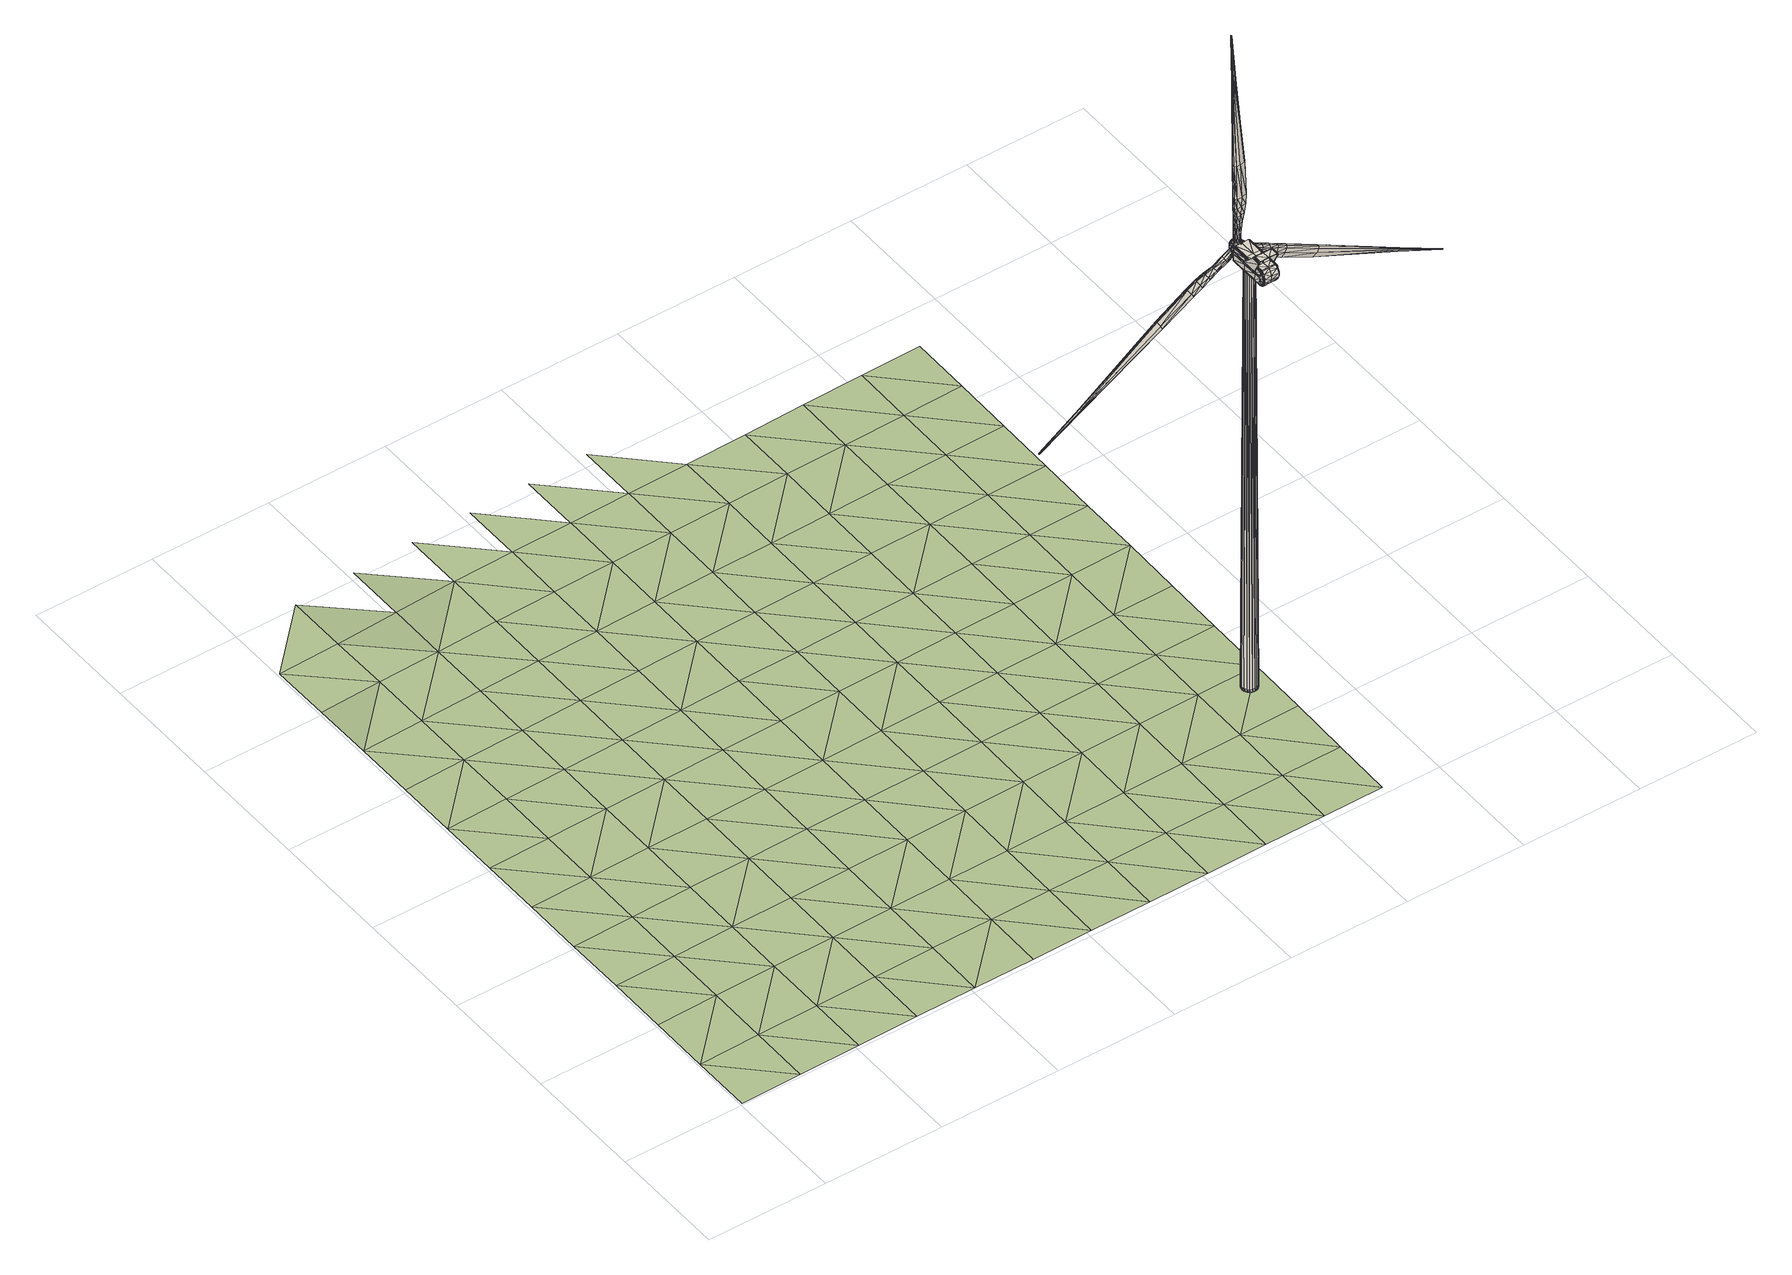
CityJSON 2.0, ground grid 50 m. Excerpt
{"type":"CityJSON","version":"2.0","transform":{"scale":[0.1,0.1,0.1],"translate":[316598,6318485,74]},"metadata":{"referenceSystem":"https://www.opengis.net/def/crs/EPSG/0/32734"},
"CityObjects":{
"otherconstruction1":{"type":"OtherConstruction","attributes":{"class":"wind_turbine","X":316866.58,"Y":6318554.4,"lat":-33.26,"lon":19.03,"manufacturer":"Vestas","model":"V100-2.0","rated_power_kw":2000,"rated_power_mw":2,"rotor_diameter_m":100,"rotor_radius_m":50,"swept_area_m2":7854,"blade_count":3,"blade_length_m":50,"hub_height_m":95,"tower_type":"steel_tube","tower_shape":"conical","cut_in_ms":3,"rated_ms":12,"cut_out_ms":22,"iec_class":"llb","generator_type":"DFIG","gearbox_type":"spur_planetary","gearbox_stages":3,"onshore":true,"offshore":false,"ground_height":79.38},"geometry":[{"type":"CompositeSurface","lod":"2","boundaries":[[[0,1,2]],[[1,3,2]],[[3,4,2]],[[5,6,7]],[[5,7,8]],[[9,8,7]],[[9,7,10]],[[2,9,10]],[[2,10,0]],[[11,12,13]],[[11,13,14]],[[15,16,17]],[[15,17,18]],[[19,20,21]],[[19,21,22]],[[23,24,25]],[[23,25,26]],[[27,5,28]],[[27,28,29]],[[30,31,32]],[[30,32,33]],[[34,35,36]],[[34,36,37]],[[38,2,4]],[[39,30,33]],[[39,33,40]],[[41,42,2]],[[41,2,38]],[[22,21,43]],[[22,43,40]],[[44,25,43]],[[44,43,21]],[[39,19,45]],[[39,45,30]],[[46,47,48]],[[46,48,49]],[[24,50,43]],[[24,43,25]],[[26,51,52]],[[26,52,36]],[[19,39,50]],[[19,50,20]],[[53,20,50]],[[53,50,24]],[[5,27,54]],[[5,54,55]],[[27,31,45]],[[27,45,54]],[[31,30,45]],[[56,32,29]],[[56,29,57]],[[24,23,58]],[[24,58,53]],[[28,59,57]],[[28,57,29]],[[60,14,13]],[[60,13,61]],[[50,39,40]],[[50,40,43]],[[29,32,31]],[[29,31,27]],[[62,56,45]],[[40,33,62]],[[40,62,22]],[[20,53,44]],[[20,44,21]],[[23,35,63]],[[23,63,58]],[[45,19,22]],[[45,22,62]],[[62,33,32]],[[62,32,56]],[[35,23,26]],[[35,26,36]],[[54,45,56]],[[54,56,57]],[[53,58,51]],[[53,51,44]],[[25,44,51]],[[25,51,26]],[[55,54,57]],[[55,57,59]],[[18,17,12]],[[18,12,11]],[[58,63,52]],[[58,52,51]],[[64,65,66]],[[64,66,67]],[[67,66,68]],[[67,68,69]],[[70,71,72]],[[70,72,73]],[[73,72,74]],[[73,74,75]],[[76,77,78]],[[76,78,79]],[[79,78,80]],[[79,80,81]],[[65,70,73]],[[65,73,66]],[[66,73,75]],[[66,75,68]],[[81,64,67]],[[81,67,79]],[[79,67,69]],[[79,69,76]],[[82,83,84]],[[82,84,85]],[[85,84,86]],[[85,86,87]],[[88,89,90]],[[88,90,91]],[[91,90,92]],[[91,92,93]],[[94,41,38]],[[94,38,95]],[[47,96,97]],[[47,97,48]],[[6,98,77]],[[6,77,7]],[[81,80,99]],[[81,99,61]],[[10,7,77]],[[10,77,76]],[[100,101,99]],[[100,99,80]],[[65,64,13]],[[65,13,12]],[[61,13,64]],[[61,64,81]],[[1,0,69]],[[1,69,68]],[[76,69,0]],[[76,0,10]],[[70,65,12]],[[70,12,17]],[[3,1,68]],[[3,68,75]],[[71,70,17]],[[71,17,16]],[[4,3,75]],[[4,75,74]],[[101,102,103]],[[101,103,99]],[[99,103,60]],[[99,60,61]],[[63,104,105]],[[63,105,52]],[[52,105,37]],[[52,37,36]],[[63,35,34]],[[63,34,104]],[[106,107,108]],[[108,107,109]],[[109,107,110]],[[111,112,113]],[[111,113,114]],[[115,116,113]],[[115,113,112]],[[107,106,116]],[[107,116,115]],[[11,14,117]],[[11,117,118]],[[15,18,119]],[[15,119,120]],[[121,122,123]],[[121,123,124]],[[125,126,127]],[[125,127,128]],[[129,130,131]],[[129,131,111]],[[132,133,134]],[[132,134,129]],[[34,37,135]],[[34,135,136]],[[137,110,107]],[[138,139,133]],[[138,133,132]],[[140,137,107]],[[140,107,141]],[[122,142,123]],[[122,139,142]],[[143,123,142]],[[143,142,127]],[[138,132,144]],[[138,144,121]],[[46,49,145]],[[46,145,146]],[[128,127,142]],[[128,142,147]],[[126,135,148]],[[126,148,149]],[[121,147,138]],[[121,124,147]],[[150,128,147]],[[150,147,124]],[[111,151,152]],[[111,152,129]],[[129,152,144]],[[129,144,132]],[[153,154,130]],[[153,130,134]],[[128,150,155]],[[128,155,125]],[[131,130,154]],[[131,154,156]],[[60,157,117]],[[60,117,14]],[[147,142,139]],[[147,139,138]],[[130,129,134]],[[158,144,153]],[[139,122,158]],[[139,158,133]],[[124,123,143]],[[124,143,150]],[[125,155,159]],[[125,159,136]],[[144,158,122]],[[144,122,121]],[[158,153,134]],[[158,134,133]],[[136,135,126]],[[136,126,125]],[[152,154,153]],[[152,153,144]],[[150,143,149]],[[150,149,155]],[[127,126,149]],[[127,149,143]],[[151,156,154]],[[151,154,152]],[[18,11,118]],[[18,118,119]],[[155,149,148]],[[155,148,159]],[[160,161,162]],[[160,162,163]],[[161,164,165]],[[161,165,162]],[[166,167,168]],[[166,168,169]],[[167,170,171]],[[167,171,168]],[[172,173,174]],[[172,174,175]],[[173,176,177]],[[173,177,174]],[[163,162,167]],[[163,167,166]],[[162,165,170]],[[162,170,167]],[[176,173,161]],[[176,161,160]],[[173,172,164]],[[173,164,161]],[[178,179,180]],[[178,180,181]],[[179,182,183]],[[179,183,180]],[[184,185,186]],[[184,186,187]],[[185,188,189]],[[185,189,186]],[[190,191,137]],[[190,137,140]],[[146,145,192]],[[146,192,193]],[[114,113,175]],[[114,175,194]],[[176,157,195]],[[176,195,177]],[[116,172,175]],[[116,175,113]],[[196,177,195]],[[196,195,197]],[[163,118,117]],[[163,117,160]],[[157,176,160]],[[157,160,117]],[[108,165,164]],[[108,164,106]],[[172,116,106]],[[172,106,164]],[[166,119,118]],[[166,118,163]],[[109,170,165]],[[109,165,108]],[[169,120,119]],[[169,119,166]],[[110,171,170]],[[110,170,109]],[[197,195,103]],[[197,103,102]],[[195,157,60]],[[195,60,103]],[[159,148,105]],[[159,105,104]],[[148,135,37]],[[148,37,105]],[[159,104,34]],[[159,34,136]],[[198,199,200]],[[198,200,201]],[[201,200,202]],[[201,202,203]],[[203,202,204]],[[203,204,205]],[[199,206,207]],[[199,207,200]],[[200,207,208]],[[200,208,202]],[[202,208,209]],[[202,209,204]],[[210,211,212]],[[210,212,213]],[[213,212,214]],[[213,214,215]],[[215,214,216]],[[215,216,217]],[[205,210,213]],[[205,213,203]],[[203,213,215]],[[203,215,201]],[[201,215,217]],[[201,217,198]],[[218,209,208]],[[218,208,219]],[[219,208,207]],[[219,207,220]],[[220,207,206]],[[220,206,221]],[[222,223,224]],[[222,224,225]],[[225,224,226]],[[225,226,227]],[[227,226,228]],[[227,228,229]],[[223,230,231]],[[223,231,224]],[[224,231,232]],[[224,232,226]],[[226,232,233]],[[226,233,228]],[[234,216,214]],[[234,214,235]],[[235,214,212]],[[235,212,236]],[[236,212,211]],[[236,211,237]],[[229,234,235]],[[229,235,227]],[[227,235,236]],[[227,236,225]],[[225,236,237]],[[225,237,222]],[[238,233,232]],[[238,232,239]],[[239,232,231]],[[239,231,240]],[[240,231,230]],[[240,230,241]],[[97,198,217]],[[97,217,48]],[[15,211,210]],[[15,210,16]],[[49,48,217]],[[49,217,216]],[[205,71,16]],[[205,16,210]],[[38,221,206]],[[38,206,95]],[[221,38,4]],[[4,218,219]],[[219,220,221]],[[4,219,221]],[[218,4,74]],[[218,74,209]],[[71,205,204]],[[71,204,72]],[[242,199,198]],[[242,198,97]],[[95,206,199]],[[95,199,242]],[[72,204,209]],[[72,209,74]],[[49,216,234]],[[49,234,145]],[[15,120,237]],[[15,237,211]],[[192,145,234]],[[192,234,229]],[[222,237,120]],[[222,120,169]],[[137,191,233]],[[137,233,238]],[[110,137,238]],[[238,239,240]],[[240,241,110]],[[238,240,110]],[[241,230,171]],[[241,171,110]],[[169,168,223]],[[169,223,222]],[[243,192,229]],[[243,229,228]],[[191,243,228]],[[191,228,233]],[[168,171,230]],[[168,230,223]],[[244,245,246]],[[247,248,249]],[[247,249,250]],[[244,246,251]],[[244,251,252]],[[253,254,255]],[[253,255,256]],[[257,258,86]],[[257,86,84]],[[259,257,84]],[[259,84,83]],[[245,260,90]],[[245,90,89]],[[260,261,92]],[[260,92,90]],[[246,245,89]],[[246,89,251]],[[258,247,250]],[[258,250,86]],[[254,259,83]],[[254,83,255]],[[261,262,263]],[[261,263,92]],[[262,264,265]],[[262,265,263]],[[266,267,268]],[[266,268,269]],[[270,266,269]],[[270,269,271]],[[272,253,256]],[[272,256,273]],[[274,275,180]],[[274,180,183]],[[275,276,181]],[[275,181,180]],[[277,278,187]],[[277,187,186]],[[279,277,186]],[[279,186,189]],[[278,280,281]],[[278,281,187]],[[267,274,183]],[[267,183,268]],[[276,272,273]],[[276,273,181]],[[282,279,189]],[[282,189,283]],[[264,282,283]],[[264,283,265]],[[244,284,260]],[[244,260,245]],[[284,285,261]],[[284,261,260]],[[285,286,262]],[[285,262,261]],[[286,287,264]],[[286,264,262]],[[287,288,282]],[[287,282,264]],[[288,289,279]],[[288,279,282]],[[289,290,277]],[[289,277,279]],[[290,291,278]],[[290,278,277]],[[291,280,278]],[[247,258,248]],[[258,257,292]],[[258,292,248]],[[257,259,293]],[[257,293,292]],[[259,254,294]],[[259,294,293]],[[254,253,295]],[[254,295,294]],[[253,272,296]],[[253,296,295]],[[272,276,297]],[[272,297,296]],[[276,275,298]],[[276,298,297]],[[275,274,266]],[[275,266,298]],[[274,267,266]],[[298,266,270]],[[298,270,299]],[[297,298,299]],[[297,299,300]],[[296,297,300]],[[296,300,301]],[[295,296,301]],[[295,301,302]],[[294,295,302]],[[294,302,303]],[[293,294,303]],[[293,303,304]],[[292,293,304]],[[292,304,305]],[[248,292,305]],[[248,305,306]],[[291,270,271]],[[291,271,307]],[[248,306,308]],[[248,308,249]],[[141,107,309]],[[141,309,131]],[[42,28,310]],[[42,310,2]],[[280,291,307]],[[280,307,281]],[[299,270,291]],[[299,291,290]],[[300,299,290]],[[300,290,289]],[[301,300,289]],[[301,289,288]],[[302,301,288]],[[302,288,287]],[[303,302,287]],[[303,287,286]],[[304,303,286]],[[304,286,285]],[[305,304,285]],[[305,285,284]],[[306,305,284]],[[306,284,244]],[[306,244,252]],[[306,252,308]],[[107,115,112]],[[107,112,309]],[[131,309,112]],[[131,112,111]],[[2,310,8]],[[2,8,9]],[[28,5,8]],[[28,8,310]],[[311,59,28]],[[311,28,42]],[[312,141,131]],[[312,131,156]],[[313,197,102]],[[313,102,314]],[[188,196,197]],[[188,197,313]],[[315,114,194]],[[315,194,184]],[[316,146,193]],[[316,193,178]],[[182,190,140]],[[182,140,317]],[[174,177,196]],[[174,196,318]],[[175,174,318]],[[175,318,194]],[[243,191,190]],[[243,190,319]],[[192,243,319]],[[192,319,193]],[[320,46,146]],[[320,146,316]],[[317,140,141]],[[317,141,312]],[[151,111,114]],[[151,114,315]],[[321,314,102]],[[321,102,101]],[[93,321,101]],[[93,101,100]],[[322,88,98]],[[322,98,6]],[[323,82,96]],[[323,96,47]],[[87,324,41]],[[87,41,94]],[[78,325,100]],[[78,100,80]],[[77,98,325]],[[77,325,78]],[[242,326,94]],[[242,94,95]],[[97,96,326]],[[97,326,242]],[[320,323,47]],[[320,47,46]],[[324,311,42]],[[324,42,41]],[[55,322,6]],[[55,6,5]],[[252,251,322]],[[252,322,55]],[[250,249,311]],[[250,311,324]],[[256,255,323]],[[256,323,320]],[[86,250,324]],[[86,324,87]],[[255,83,82]],[[255,82,323]],[[251,89,88]],[[251,88,322]],[[92,263,321]],[[92,321,93]],[[263,265,314]],[[263,314,321]],[[307,151,315]],[[307,315,281]],[[268,317,312]],[[268,312,269]],[[256,320,316]],[[256,316,273]],[[183,182,317]],[[183,317,268]],[[273,316,178]],[[273,178,181]],[[281,315,184]],[[281,184,187]],[[189,188,313]],[[189,313,283]],[[283,313,314]],[[283,314,265]],[[269,312,156]],[[269,156,271]],[[249,308,59]],[[249,59,311]],[[271,156,151]],[[271,151,307]],[[308,252,55]],[[308,55,59]],[[318,196,188]],[[318,188,185]],[[194,318,185]],[[194,185,184]],[[319,190,182]],[[319,182,179]],[[193,319,179]],[[193,179,178]],[[325,91,93]],[[325,93,100]],[[98,88,91]],[[98,91,325]],[[326,85,87]],[[326,87,94]],[[96,82,85]],[[96,85,326]],[[327,328,329]],[[327,329,330]],[[331,332,333]],[[331,333,334]],[[335,336,337]],[[335,337,338]],[[339,340,341]],[[339,341,342]],[[343,344,330]],[[343,330,345]],[[346,347,348]],[[346,348,349]],[[350,351,352]],[[350,352,332]],[[353,354,355]],[[353,355,356]],[[357,358,359]],[[357,359,360]],[[361,338,362]],[[361,362,363]],[[360,359,364]],[[360,364,365]],[[366,367,368]],[[366,368,369]],[[370,353,356]],[[370,356,371]],[[367,372,373]],[[367,373,368]],[[337,374,339]],[[337,339,375]],[[374,376,340]],[[374,340,339]],[[377,366,369]],[[377,369,378]],[[372,360,365]],[[372,365,373]],[[354,361,363]],[[354,363,355]],[[376,377,378]],[[376,378,340]],[[379,380,381]],[[379,381,382]],[[338,337,375]],[[338,375,362]],[[359,379,382]],[[359,382,364]],[[380,370,371]],[[380,371,381]],[[383,384,385]],[[383,385,386]],[[387,388,389]],[[387,389,390]],[[330,329,391]],[[330,391,345]],[[392,393,394]],[[392,394,395]],[[396,397,342]],[[396,342,398]],[[399,400,401]],[[399,401,402]],[[398,342,341]],[[398,341,403]],[[403,341,393]],[[403,393,392]],[[345,391,397]],[[345,397,396]],[[404,405,406]],[[404,406,407]],[[408,335,338]],[[408,338,361]],[[409,410,376]],[[409,376,374]],[[402,401,384]],[[402,384,383]],[[364,382,388]],[[364,388,385]],[[381,371,405]],[[381,405,389]],[[365,364,385]],[[365,385,384]],[[375,339,342]],[[375,342,397]],[[382,381,389]],[[382,389,388]],[[340,378,393]],[[340,393,341]],[[356,355,328]],[[356,328,406]],[[373,365,384]],[[373,384,401]],[[363,362,391]],[[363,391,329]],[[362,375,397]],[[362,397,391]],[[369,368,400]],[[369,400,394]],[[368,373,401]],[[368,401,400]],[[371,356,406]],[[371,406,405]],[[378,369,394]],[[378,394,393]],[[355,363,329]],[[355,329,328]],[[332,352,411]],[[332,411,333]],[[347,346,403]],[[347,403,392]],[[412,413,386]],[[412,386,387]],[[414,415,416]],[[414,416,417]],[[418,419,390]],[[418,390,404]],[[344,420,327]],[[344,327,330]],[[421,422,423]],[[421,423,424]],[[425,426,396]],[[425,396,398]],[[426,343,345]],[[426,345,396]],[[427,428,402]],[[427,402,383]],[[413,427,383]],[[413,383,386]],[[420,429,407]],[[420,407,327]],[[429,418,404]],[[429,404,407]],[[346,425,398]],[[346,398,403]],[[419,412,387]],[[419,387,390]],[[430,431,432]],[[430,432,433]],[[434,435,436]],[[434,436,437]],[[438,434,437]],[[438,437,439]],[[351,438,439]],[[351,439,352]],[[440,441,422]],[[440,422,421]],[[441,442,331]],[[441,331,422]],[[443,440,421]],[[443,421,444]],[[435,445,446]],[[435,446,436]],[[447,448,415]],[[447,415,414]],[[442,350,332]],[[442,332,331]],[[445,430,433]],[[445,433,446]],[[449,450,451]],[[449,451,452]],[[431,447,414]],[[431,414,432]],[[448,449,452]],[[448,452,415]],[[450,443,444]],[[450,444,451]],[[428,453,399]],[[428,399,402]],[[432,414,417]],[[432,417,454]],[[437,436,455]],[[437,455,456]],[[452,451,457]],[[452,457,458]],[[436,446,348]],[[436,348,455]],[[422,331,334]],[[422,334,423]],[[433,432,454]],[[433,454,349]],[[444,421,424]],[[444,424,459]],[[439,437,456]],[[439,456,460]],[[415,452,458]],[[415,458,416]],[[453,461,395]],[[453,395,399]],[[451,444,459]],[[451,459,457]],[[446,433,349]],[[446,349,348]],[[352,439,460]],[[352,460,411]],[[395,394,400]],[[395,400,399]],[[462,463,370]],[[462,370,380]],[[464,357,360]],[[464,360,372]],[[465,466,367]],[[465,367,366]],[[466,464,372]],[[466,372,367]],[[467,468,354]],[[467,354,353]],[[390,389,405]],[[390,405,404]],[[410,469,377]],[[410,377,376]],[[463,467,353]],[[463,353,370]],[[468,408,361]],[[468,361,354]],[[470,462,380]],[[470,380,379]],[[336,409,374]],[[336,374,337]],[[358,470,379]],[[358,379,359]],[[407,406,328]],[[407,328,327]],[[347,461,455]],[[347,455,348]],[[419,418,424]],[[419,424,423]],[[413,412,334]],[[413,334,333]],[[426,425,454]],[[426,454,417]],[[425,346,349]],[[425,349,454]],[[344,343,416]],[[344,416,458]],[[453,428,460]],[[453,460,456]],[[429,420,457]],[[429,457,459]],[[420,344,458]],[[420,458,457]],[[343,426,417]],[[343,417,416]],[[427,413,333]],[[427,333,411]],[[461,453,456]],[[461,456,455]],[[428,427,411]],[[428,411,460]],[[418,429,459]],[[418,459,424]],[[412,419,423]],[[412,423,334]],[[461,347,392]],[[461,392,395]],[[469,465,366]],[[469,366,377]],[[386,385,388]],[[386,388,387]],[[471,472,465]],[[471,465,469]],[[473,474,470]],[[473,470,358]],[[475,476,409]],[[475,409,336]],[[474,477,462]],[[474,462,470]],[[478,479,408]],[[478,408,468]],[[480,481,467]],[[480,467,463]],[[482,471,469]],[[482,469,410]],[[481,478,468]],[[481,468,467]],[[483,484,464]],[[483,464,466]],[[472,483,466]],[[472,466,465]],[[484,485,357]],[[484,357,464]],[[477,480,463]],[[477,463,462]],[[476,482,410]],[[476,410,409]],[[479,486,335]],[[479,335,408]],[[485,473,358]],[[485,358,357]],[[486,475,336]],[[486,336,335]],[[487,488,489]],[[490,491,492]],[[492,493,487]],[[487,489,494]],[[494,490,492]],[[492,487,494]],[[494,430,445]],[[489,488,448]],[[489,448,447]],[[487,450,449]],[[487,493,443]],[[487,443,450]],[[493,440,443]],[[493,492,441]],[[493,441,440]],[[490,438,351]],[[490,494,435]],[[490,435,434]],[[494,445,435]],[[494,489,431]],[[494,431,430]],[[489,447,431]],[[488,487,449]],[[488,449,448]],[[492,442,441]],[[492,491,350]],[[492,350,442]],[[491,490,351]],[[491,351,350]],[[490,434,438]],[[495,496,497]],[[495,497,498]],[[499,500,501]],[[499,501,502]],[[503,504,505]],[[503,505,506]],[[507,508,509]],[[507,509,510]],[[511,512,513]],[[514,515,516]],[[517,518,519]],[[517,519,520]],[[513,520,521]],[[513,521,511]],[[522,523,505]],[[524,525,526]],[[527,503,506]],[[527,506,528]],[[529,530,531]],[[529,531,532]],[[506,533,534]],[[506,534,528]],[[535,536,537]],[[535,537,538]],[[538,537,539]],[[538,539,540]],[[541,517,520]],[[541,520,513]],[[542,543,496]],[[542,496,495]],[[502,501,544]],[[502,544,545]],[[496,546,547]],[[496,547,497]],[[501,548,549]],[[501,549,544]],[[550,551,552]],[[550,552,533]],[[548,538,540]],[[548,540,549]],[[553,554,555]],[[553,555,556]],[[500,499,509]],[[500,509,556]],[[557,535,538]],[[557,538,548]],[[518,499,502]],[[518,502,519]],[[519,502,545]],[[519,545,558]],[[559,560,561]],[[559,561,562]],[[563,507,510]],[[563,510,564]],[[523,565,551]],[[523,551,550]],[[536,535,566]],[[536,566,567]],[[568,569,540]],[[568,540,539]],[[570,571,572]],[[570,572,573]],[[574,562,543]],[[574,543,542]],[[551,574,542]],[[551,542,552]],[[518,517,564]],[[518,564,510]],[[541,575,515]],[[541,515,514]],[[517,541,514]],[[517,514,564]],[[534,576,577]],[[534,577,525]],[[562,561,578]],[[562,578,543]],[[561,579,529]],[[561,529,578]],[[499,518,510]],[[499,510,509]],[[580,515,575]],[[580,581,516]],[[580,516,515]],[[582,527,528]],[[582,528,524]],[[583,580,575]],[[583,575,512]],[[579,584,530]],[[579,530,529]],[[504,583,512]],[[504,512,522]],[[528,534,525]],[[528,525,524]],[[505,523,550]],[[504,522,505]],[[575,541,513]],[[575,513,512]],[[530,585,586]],[[530,586,531]],[[552,542,495]],[[552,495,576]],[[576,495,498]],[[576,498,577]],[[565,587,574]],[[565,574,551]],[[588,569,584]],[[588,584,579]],[[554,571,566]],[[554,566,555]],[[533,552,576]],[[533,576,534]],[[520,519,558]],[[520,558,521]],[[557,500,556]],[[557,556,555]],[[508,553,556]],[[508,556,509]],[[532,531,572]],[[532,572,589]],[[565,523,511]],[[565,511,521]],[[546,532,589]],[[546,589,547]],[[500,557,548]],[[500,548,501]],[[560,588,579]],[[560,579,561]],[[578,529,532]],[[578,532,546]],[[587,559,562]],[[587,562,574]],[[526,563,564]],[[526,564,514]],[[511,523,522]],[[511,522,512]],[[524,526,514]],[[524,514,516]],[[569,568,590]],[[569,590,584]],[[571,570,567]],[[571,567,566]],[[584,590,585]],[[584,585,530]],[[535,557,555]],[[535,555,566]],[[571,554,589]],[[571,589,572]],[[587,565,521]],[[587,521,558]],[[507,563,577]],[[507,577,498]],[[563,526,525]],[[563,525,577]],[[559,587,558]],[[559,558,545]],[[508,507,498]],[[508,498,497]],[[588,560,544]],[[588,544,549]],[[554,553,547]],[[554,547,589]],[[560,559,545]],[[560,545,544]],[[553,508,497]],[[553,497,547]],[[581,582,524]],[[581,524,516]],[[569,588,549]],[[569,549,540]],[[505,550,533]],[[505,533,506]],[[543,578,546]],[[543,546,496]],[[531,586,573]],[[531,573,572]],[[504,503,527]],[[504,527,583]],[[580,582,581]],[[582,580,583]],[[582,583,527]],[[591,592,593]],[[591,593,594]],[[595,596,597]],[[595,597,598]],[[599,600,601]],[[599,601,602]],[[603,604,605]],[[603,605,606]],[[607,608,609]],[[610,611,612]],[[613,614,615]],[[613,615,616]],[[609,616,617]],[[609,617,607]],[[618,619,601]],[[620,621,622]],[[623,599,602]],[[623,602,624]],[[625,626,627]],[[625,627,628]],[[602,629,630]],[[602,630,624]],[[631,632,633]],[[631,633,634]],[[634,633,635]],[[634,635,636]],[[637,613,616]],[[637,616,609]],[[638,639,592]],[[638,592,591]],[[598,597,640]],[[598,640,641]],[[592,642,643]],[[592,643,593]],[[597,644,645]],[[597,645,640]],[[646,647,648]],[[646,648,629]],[[644,634,636]],[[644,636,645]],[[649,650,651]],[[649,651,652]],[[596,595,605]],[[596,605,652]],[[653,631,634]],[[653,634,644]],[[614,595,598]],[[614,598,615]],[[615,598,641]],[[615,641,654]],[[655,656,657]],[[655,657,658]],[[659,603,606]],[[659,606,660]],[[619,661,647]],[[619,647,646]],[[632,631,662]],[[632,662,663]],[[664,665,636]],[[664,636,635]],[[666,667,668]],[[666,668,669]],[[670,658,639]],[[670,639,638]],[[647,670,638]],[[647,638,648]],[[614,613,660]],[[614,660,606]],[[637,671,611]],[[637,611,610]],[[613,637,610]],[[613,610,660]],[[630,672,673]],[[630,673,621]],[[658,657,674]],[[658,674,639]],[[657,675,625]],[[657,625,674]],[[595,614,606]],[[595,606,605]],[[676,611,671]],[[676,677,612]],[[676,612,611]],[[678,623,624]],[[678,624,620]],[[679,676,671]],[[679,671,608]],[[675,680,626]],[[675,626,625]],[[600,679,608]],[[600,608,618]],[[624,630,621]],[[624,621,620]],[[601,619,646]],[[600,618,601]],[[671,637,609]],[[671,609,608]],[[626,681,682]],[[626,682,627]],[[648,638,591]],[[648,591,672]],[[672,591,594]],[[672,594,673]],[[661,683,670]],[[661,670,647]],[[684,665,680]],[[684,680,675]],[[650,667,662]],[[650,662,651]],[[629,648,672]],[[629,672,630]],[[616,615,654]],[[616,654,617]],[[653,596,652]],[[653,652,651]],[[604,649,652]],[[604,652,605]],[[628,627,668]],[[628,668,685]],[[661,619,607]],[[661,607,617]],[[642,628,685]],[[642,685,643]],[[596,653,644]],[[596,644,597]],[[656,684,675]],[[656,675,657]],[[674,625,628]],[[674,628,642]],[[683,655,658]],[[683,658,670]],[[622,659,660]],[[622,660,610]],[[607,619,618]],[[607,618,608]],[[620,622,610]],[[620,610,612]],[[665,664,686]],[[665,686,680]],[[667,666,663]],[[667,663,662]],[[680,686,681]],[[680,681,626]],[[631,653,651]],[[631,651,662]],[[667,650,685]],[[667,685,668]],[[683,661,617]],[[683,617,654]],[[603,659,673]],[[603,673,594]],[[659,622,621]],[[659,621,673]],[[655,683,654]],[[655,654,641]],[[604,603,594]],[[604,594,593]],[[684,656,640]],[[684,640,645]],[[650,649,643]],[[650,643,685]],[[656,655,641]],[[656,641,640]],[[649,604,593]],[[649,593,643]],[[677,678,620]],[[677,620,612]],[[665,684,645]],[[665,645,636]],[[601,646,629]],[[601,629,602]],[[639,674,642]],[[639,642,592]],[[627,682,669]],[[627,669,668]],[[600,599,623]],[[600,623,679]],[[676,678,677]],[[678,676,679]],[[678,679,623]],[[687,688,689]],[[687,689,690]],[[691,692,693]],[[691,693,694]],[[695,696,697]],[[695,697,698]],[[699,700,701]],[[699,701,702]],[[703,704,705]],[[706,707,708]],[[709,710,711]],[[709,711,712]],[[705,712,713]],[[705,713,703]],[[714,715,697]],[[716,717,718]],[[719,695,698]],[[719,698,720]],[[721,722,723]],[[721,723,724]],[[698,725,726]],[[698,726,720]],[[727,728,729]],[[727,729,730]],[[730,729,731]],[[730,731,732]],[[733,709,712]],[[733,712,705]],[[734,735,688]],[[734,688,687]],[[694,693,736]],[[694,736,737]],[[688,738,739]],[[688,739,689]],[[693,740,741]],[[693,741,736]],[[742,743,744]],[[742,744,725]],[[740,730,732]],[[740,732,741]],[[745,746,747]],[[745,747,748]],[[692,691,701]],[[692,701,748]],[[749,727,730]],[[749,730,740]],[[710,691,694]],[[710,694,711]],[[711,694,737]],[[711,737,750]],[[751,752,753]],[[751,753,754]],[[755,699,702]],[[755,702,756]],[[715,757,743]],[[715,743,742]],[[728,727,758]],[[728,758,759]],[[760,761,732]],[[760,732,731]],[[762,763,764]],[[762,764,765]],[[766,754,735]],[[766,735,734]],[[743,766,734]],[[743,734,744]],[[710,709,756]],[[710,756,702]],[[733,767,707]],[[733,707,706]],[[709,733,706]],[[709,706,756]],[[726,768,769]],[[726,769,717]],[[754,753,770]],[[754,770,735]],[[753,771,721]],[[753,721,770]],[[691,710,702]],[[691,702,701]],[[772,707,767]],[[772,773,708]],[[772,708,707]],[[774,719,720]],[[774,720,716]],[[775,772,767]],[[775,767,704]],[[771,776,722]],[[771,722,721]],[[777,775,704]],[[777,704,714]],[[720,726,717]],[[720,717,716]],[[697,715,742]],[[696,777,714]],[[696,714,697]],[[767,733,705]],[[767,705,704]],[[722,778,779]],[[722,779,723]],[[744,734,687]],[[744,687,768]],[[768,687,690]],[[768,690,769]],[[757,780,766]],[[757,766,743]],[[781,761,776]],[[781,776,771]],[[746,763,758]],[[746,758,747]],[[725,744,768]],[[725,768,726]],[[712,711,750]],[[712,750,713]],[[749,692,748]],[[749,748,747]],[[700,745,748]],[[700,748,701]],[[724,723,764]],[[724,764,782]],[[757,715,703]],[[757,703,713]],[[738,724,782]],[[738,782,739]],[[692,749,740]],[[692,740,693]],[[752,781,771]],[[752,771,753]],[[770,721,724]],[[770,724,738]],[[780,751,754]],[[780,754,766]],[[718,755,756]],[[718,756,706]],[[703,715,714]],[[703,714,704]],[[716,718,706]],[[716,706,708]],[[761,760,783]],[[761,783,776]],[[763,762,759]],[[763,759,758]],[[776,783,778]],[[776,778,722]],[[727,749,747]],[[727,747,758]],[[763,746,782]],[[763,782,764]],[[780,757,713]],[[780,713,750]],[[699,755,769]],[[699,769,690]],[[755,718,717]],[[755,717,769]],[[751,780,750]],[[751,750,737]],[[700,699,690]],[[700,690,689]],[[781,752,736]],[[781,736,741]],[[746,745,739]],[[746,739,782]],[[752,751,737]],[[752,737,736]],[[745,700,689]],[[745,689,739]],[[773,774,716]],[[773,716,708]],[[761,781,741]],[[761,741,732]],[[697,742,725]],[[697,725,698]],[[735,770,738]],[[735,738,688]],[[723,779,765]],[[723,765,764]],[[696,695,777]],[[777,695,719]],[[777,719,775]],[[772,774,773]],[[774,772,775]],[[774,775,719]],[[784,785,786]],[[786,787,788]],[[788,789,790]],[[790,791,792]],[[792,793,794]],[[794,795,796]],[[796,797,798]],[[798,799,800]],[[800,801,802]],[[802,803,784]],[[784,786,788]],[[788,790,792]],[[792,794,796]],[[796,798,800]],[[800,802,784]],[[784,788,792]],[[792,796,800]],[[792,800,784]],[[785,804,805]],[[785,805,786]],[[786,805,806]],[[786,806,787]],[[787,806,807]],[[787,807,788]],[[788,807,808]],[[788,808,789]],[[789,808,809]],[[789,809,790]],[[790,809,810]],[[790,810,791]],[[791,810,811]],[[791,811,792]],[[792,811,812]],[[792,812,793]],[[793,812,813]],[[793,813,794]],[[794,813,814]],[[794,814,795]],[[795,814,815]],[[795,815,796]],[[796,815,816]],[[796,816,797]],[[797,816,817]],[[797,817,798]],[[798,817,818]],[[798,818,799]],[[799,818,819]],[[799,819,800]],[[800,819,820]],[[800,820,801]],[[801,820,821]],[[801,821,802]],[[802,821,822]],[[802,822,803]],[[803,822,823]],[[803,823,784]],[[784,823,804]],[[784,804,785]],[[804,823,822]],[[822,821,820]],[[820,819,818]],[[818,817,816]],[[816,815,814]],[[814,813,812]],[[812,811,810]],[[810,809,808]],[[808,807,806]],[[806,805,804]],[[804,822,820]],[[820,818,816]],[[816,814,812]],[[812,810,808]],[[808,806,804]],[[804,820,816]],[[816,812,808]],[[816,808,804]],[[824,825,826]],[[826,827,828]],[[828,829,830]],[[830,831,832]],[[832,833,834]],[[834,835,836]],[[836,837,838]],[[838,839,840]],[[840,841,842]],[[842,843,824]],[[824,826,828]],[[828,830,832]],[[832,834,836]],[[836,838,840]],[[840,842,824]],[[824,828,832]],[[832,836,840]],[[832,840,824]],[[825,785,786]],[[825,786,826]],[[826,786,787]],[[826,787,827]],[[827,787,788]],[[827,788,828]],[[828,788,789]],[[828,789,829]],[[829,789,790]],[[829,790,830]],[[830,790,791]],[[830,791,831]],[[831,791,792]],[[831,792,832]],[[832,792,793]],[[832,793,833]],[[833,793,794]],[[833,794,834]],[[834,794,795]],[[834,795,835]],[[835,795,796]],[[835,796,836]],[[836,796,797]],[[836,797,837]],[[837,797,798]],[[837,798,838]],[[838,798,799]],[[838,799,839]],[[839,799,800]],[[839,800,840]],[[840,800,801]],[[840,801,841]],[[841,801,802]],[[841,802,842]],[[842,802,803]],[[842,803,843]],[[843,803,784]],[[843,784,824]],[[824,784,785]],[[824,785,825]],[[131,111,151]],[[28,59,55]],[[129,134,133]],[[33,32,31]],[[151,156,131]],[[55,5,28]],[[133,132,129]],[[31,30,33]]]}]},
"terrain1":{"type":"TINRelief","geometry":[{"type":"CompositeSurface","lod":"1","boundaries":[[[844,845,846]],[[847,844,848]],[[846,849,844]],[[847,848,850]],[[848,844,849]],[[851,850,852]],[[853,849,846]],[[852,850,848]],[[851,854,855]],[[854,851,852]],[[856,848,849]],[[853,857,849]],[[858,855,859]],[[848,856,852]],[[854,859,855]],[[856,849,857]],[[860,861,858]],[[854,852,862]],[[860,858,859]],[[857,853,863]],[[862,852,856]],[[864,859,854]],[[865,861,866]],[[861,860,867]],[[862,864,854]],[[856,857,868]],[[869,865,866]],[[863,870,857]],[[861,867,866]],[[868,862,856]],[[860,859,871]],[[864,872,859]],[[868,857,870]],[[867,860,871]],[[873,869,874]],[[866,875,869]],[[871,859,872]],[[876,870,863]],[[864,862,877]],[[874,878,873]],[[862,868,879]],[[869,875,874]],[[867,880,866]],[[872,864,877]],[[871,880,867]],[[862,879,877]],[[870,881,868]],[[875,866,882]],[[876,881,870]],[[878,874,883]],[[880,882,866]],[[884,879,868]],[[885,871,872]],[[877,886,872]],[[878,883,887]],[[881,884,868]],[[871,885,880]],[[888,874,875]],[[882,889,875]],[[885,872,886]],[[877,879,890]],[[883,874,888]],[[884,890,879]],[[875,889,888]],[[881,876,891]],[[882,880,892]],[[893,886,877]],[[880,885,892]],[[884,881,891]],[[883,894,887]],[[890,893,877]],[[876,895,891]],[[889,882,896]],[[888,894,883]],[[885,886,897]],[[892,896,882]],[[893,897,886]],[[890,884,898]],[[899,888,889]],[[891,900,884]],[[892,885,901]],[[889,896,899]],[[890,898,893]],[[897,901,885]],[[884,900,898]],[[895,902,891]],[[903,896,892]],[[894,888,904]],[[888,899,905]],[[906,897,893]],[[901,903,892]],[[900,891,907]],[[908,894,904]],[[893,898,906]],[[888,905,904]],[[899,896,909]],[[902,907,891]],[[901,897,910]],[[903,909,896]],[[910,897,906]],[[900,911,898]],[[912,905,899]],[[907,913,900]],[[914,903,901]],[[909,912,899]],[[898,911,906]],[[901,910,914]],[[900,913,911]],[[907,902,915]],[[904,905,916]],[[912,916,905]],[[917,910,906]],[[909,903,918]],[[903,914,919]],[[913,907,920]],[[921,922,904]],[[917,906,911]],[[912,909,918]],[[915,920,907]],[[916,921,904]],[[903,919,918]],[[914,910,923]],[[910,917,924]],[[911,913,925]],[[913,920,926]],[[919,914,923]],[[916,912,927]],[[918,928,912]],[[923,910,924]],[[911,925,917]],[[913,926,925]],[[920,915,929]],[[916,927,921]],[[912,928,927]],[[919,930,918]],[[917,931,924]],[[923,930,919]],[[926,920,932]],[[933,934,921]],[[917,925,931]],[[928,918,935]],[[932,920,929]],[[921,927,933]],[[930,935,918]],[[936,923,924]],[[931,937,924]],[[926,938,925]],[[926,932,939]],[[923,936,930]],[[928,940,927]],[[935,941,928]],[[936,924,937]],[[925,938,931]],[[926,939,938]],[[932,929,942]],[[927,940,933]],[[928,941,940]],[[935,930,943]],[[937,931,944]],[[930,936,943]],[[932,945,939]],[[946,947,933]],[[944,931,938]],[[941,935,948]],[[945,932,942]],[[946,933,940]],[[937,949,936]],[[943,948,935]],[[949,937,944]],[[938,939,950]],[[945,951,939]],[[936,952,943]],[[940,941,953]],[[941,948,954]],[[938,950,944]],[[952,936,949]],[[939,951,950]],[[955,945,942]],[[940,953,946]],[[941,954,953]],[[948,943,956]],[[957,949,944]],[[956,943,952]],[[951,945,958]],[[946,959,960]],[[944,950,957]],[[954,948,961]],[[945,955,958]],[[946,953,959]],[[952,949,962]],[[948,956,961]],[[962,949,957]],[[951,963,950]],[[958,964,951]],[[965,956,952]],[[953,954,966]],[[954,961,967]],[[950,963,957]],[[952,962,965]],[[951,964,963]],[[958,955,968]],[[953,966,959]],[[954,967,966]],[[969,962,957]],[[961,956,970]],[[956,965,971]],[[972,964,958]],[[969,957,963]],[[970,967,961]],[[968,972,958]],[[973,959,966]],[[956,971,970]],[[965,962,974]],[[962,969,975]],[[963,964,976]],[[972,977,964]],[[971,965,974]],[[966,967,978]],[[967,970,979]],[[974,962,975]],[[963,976,969]],[[964,977,976]],[[966,978,973]],[[967,979,978]],[[971,980,970]],[[969,981,975]],[[980,971,974]],[[969,976,981]],[[979,970,982]],[[973,978,983]],[[982,970,980]],[[984,974,975]],[[981,985,975]],[[986,978,979]],[[974,984,980]],[[986,979,982]],[[984,975,985]],[[978,987,983]],[[982,980,988]],[[987,978,986]],[[980,984,988]],[[986,982,989]],[[990,983,987]],[[988,989,982]],[[991,987,986]],[[986,989,991]],[[992,990,987]],[[991,992,987]],[[992,993,990]]]}]}
},
"vertices":[
[2721,574,2085],[2721,567,2069],[2721,584,2061],[2721,567,2052],[2721,574,2036],[2721,610,2072],[2721,609,2090],[2721,582,2090],[2721,584,2072],[2721,582,2071],[2721,578,2090],[2686,560,2070],[2714,560,2070],[2714,567,2086],[2686,567,2086],[2686,567,2036],[2714,567,2036],[2714,560,2051],[2686,560,2051],[2725,667,2081],[2725,617,2133],[2727,617,2133],[2727,667,2081],[2724,580,2139],[2725,580,2137],[2727,580,2138],[2726,580,2141],[2724,610,2072],[2721,610,2070],[2725,610,2070],[2725,609,2072],[2725,610,2072],[2727,610,2070],[2727,609,2072],[2686,580,2140],[2721,580,2140],[2722,580,2142],[2686,580,2142],[2721,587,2031],[2725,605,2081],[2727,605,2081],[2721,613,2031],[2721,611,2061],[2727,580,2133],[2727,615,2138],[2725,672,2072],[2686,614,2025],[2714,614,2025],[2714,587,2025],[2686,587,2025],[2725,580,2133],[2726,614,2141],[2722,613,2142],[2725,615,2137],[2724,673,2072],[2721,672,2072],[2727,672,2070],[2725,673,2070],[2724,614,2139],[2721,673,2070],[2686,576,2096],[2714,576,2096],[2727,672,2072],[2721,613,2140],[2716,568,2085],[2716,561,2070],[2719,563,2070],[2719,570,2085],[2720,565,2069],[2720,572,2085],[2716,561,2051],[2716,568,2036],[2719,570,2036],[2719,563,2052],[2720,572,2036],[2720,565,2052],[2720,577,2092],[2720,582,2092],[2719,582,2094],[2719,577,2094],[2716,582,2096],[2716,576,2096],[2716,676,2025],[2716,743,2025],[2719,743,2027],[2719,676,2027],[2720,743,2029],[2720,676,2029],[2720,671,2092],[2720,738,2092],[2719,738,2094],[2719,671,2094],[2716,738,2096],[2716,671,2096],[2720,613,2029],[2720,587,2029],[2716,614,2025],[2716,587,2025],[2720,608,2092],[2714,582,2096],[2716,608,2096],[2714,608,2096],[2686,608,2096],[2686,582,2096],[2686,613,2140],[2686,613,2142],[2651,574,2085],[2651,584,2061],[2651,567,2069],[2651,567,2052],[2651,574,2036],[2651,610,2072],[2651,584,2072],[2651,582,2090],[2651,609,2090],[2651,582,2071],[2651,578,2090],[2657,567,2086],[2657,560,2070],[2657,560,2051],[2657,567,2036],[2647,667,2081],[2644,667,2081],[2644,617,2133],[2647,617,2133],[2648,580,2139],[2646,580,2141],[2644,580,2138],[2647,580,2137],[2647,610,2072],[2647,610,2070],[2651,610,2070],[2647,609,2072],[2644,609,2072],[2645,610,2070],[2650,580,2142],[2650,580,2140],[2651,587,2031],[2647,605,2081],[2644,605,2081],[2651,613,2031],[2651,611,2061],[2644,580,2133],[2644,615,2138],[2647,672,2072],[2657,587,2025],[2657,614,2025],[2647,580,2133],[2650,613,2142],[2646,614,2141],[2647,615,2137],[2651,672,2072],[2647,673,2072],[2645,672,2070],[2647,673,2070],[2648,614,2139],[2651,673,2070],[2657,576,2096],[2644,672,2072],[2650,613,2140],[2656,568,2085],[2653,570,2085],[2653,563,2070],[2656,561,2070],[2651,572,2085],[2651,565,2069],[2656,561,2051],[2653,563,2052],[2653,570,2036],[2656,568,2036],[2651,565,2052],[2651,572,2036],[2651,577,2092],[2653,577,2094],[2653,582,2094],[2651,582,2092],[2656,576,2096],[2656,582,2096],[2656,676,2025],[2653,676,2027],[2653,743,2027],[2656,743,2025],[2651,676,2029],[2651,743,2029],[2651,671,2092],[2653,671,2094],[2653,738,2094],[2651,738,2092],[2656,671,2096],[2656,738,2096],[2651,613,2029],[2651,587,2029],[2656,587,2025],[2656,614,2025],[2651,608,2092],[2657,582,2096],[2656,608,2096],[2657,608,2096],[2716,581,2025],[2719,582,2027],[2719,579,2028],[2716,578,2026],[2719,576,2029],[2716,575,2027],[2719,573,2031],[2716,573,2030],[2720,583,2029],[2720,580,2030],[2720,576,2032],[2720,574,2034],[2714,572,2029],[2686,573,2029],[2686,575,2027],[2714,575,2027],[2686,578,2025],[2714,578,2025],[2686,581,2025],[2714,581,2025],[2721,575,2035],[2721,577,2033],[2721,580,2031],[2721,583,2031],[2656,573,2030],[2653,573,2031],[2653,576,2029],[2656,575,2027],[2653,579,2028],[2656,578,2026],[2653,582,2027],[2656,581,2025],[2651,574,2034],[2651,576,2032],[2651,580,2030],[2651,583,2029],[2657,581,2025],[2657,578,2025],[2657,575,2027],[2657,572,2029],[2651,583,2031],[2651,580,2031],[2651,577,2033],[2651,575,2035],[2719,587,2027],[2653,587,2027],[2719,742,2072],[2719,740,2091],[2719,741,2090],[2719,745,2031],[2719,743,2061],[2721,741,2061],[2721,743,2031],[2721,738,2090],[2721,740,2072],[2686,745,2027],[2714,745,2027],[2714,743,2025],[2686,743,2025],[2717,745,2028],[2719,745,2030],[2715,745,2027],[2717,740,2093],[2715,740,2094],[2714,740,2094],[2714,738,2096],[2686,740,2094],[2686,738,2096],[2653,743,2061],[2653,745,2031],[2651,743,2031],[2651,741,2061],[2653,742,2070],[2651,740,2070],[2658,745,2027],[2657,743,2025],[2653,745,2030],[2654,745,2028],[2657,745,2027],[2654,740,2093],[2653,740,2091],[2657,740,2094],[2653,741,2090],[2651,738,2090],[2658,740,2094],[2657,738,2096],[2717,742,2072],[2715,742,2072],[2714,742,2072],[2686,742,2072],[2658,742,2072],[2657,742,2072],[2654,742,2072],[2653,742,2072],[2717,743,2061],[2715,743,2061],[2714,743,2061],[2686,743,2061],[2658,743,2061],[2657,743,2061],[2654,743,2061],[2654,742,2070],[2657,742,2070],[2658,742,2070],[2686,742,2070],[2714,742,2070],[2715,742,2070],[2717,742,2070],[2719,742,2070],[2651,740,2072],[2721,740,2070],[2651,584,2070],[2721,584,2070],[2721,673,2061],[2651,673,2061],[2657,670,2096],[2686,670,2096],[2651,671,2090],[2657,676,2025],[2651,675,2031],[2653,608,2094],[2653,613,2027],[2686,676,2025],[2714,670,2096],[2721,671,2090],[2714,676,2025],[2721,675,2031],[2719,608,2094],[2719,613,2027],[2683,759,2030],[2683,745,2030],[2672,745,2033],[2672,759,2033],[2698,795,2058],[2697,795,2063],[2706,785,2066],[2707,785,2058],[2668,724,2044],[2663,724,2052],[2663,730,2052],[2668,730,2044],[2658,738,2061],[2661,738,2072],[2659,745,2073],[2656,745,2061],[2666,776,2042],[2674,776,2036],[2663,759,2040],[2662,776,2071],[2668,776,2079],[2671,785,2076],[2666,785,2069],[2691,799,2061],[2690,799,2063],[2695,795,2067],[2693,730,2037],[2684,730,2036],[2684,738,2032],[2694,738,2033],[2703,724,2075],[2708,724,2067],[2708,730,2067],[2703,730,2075],[2675,730,2038],[2665,738,2041],[2673,738,2035],[2712,738,2068],[2707,738,2078],[2678,730,2082],[2687,730,2083],[2687,738,2087],[2677,738,2086],[2701,730,2042],[2704,738,2038],[2696,730,2080],[2698,738,2084],[2662,730,2061],[2659,738,2051],[2664,730,2070],[2670,730,2077],[2667,738,2080],[2709,730,2058],[2707,730,2049],[2710,738,2047],[2713,738,2057],[2708,759,2079],[2708,745,2079],[2714,745,2069],[2714,759,2069],[2715,759,2057],[2715,745,2057],[2712,745,2046],[2712,759,2046],[2663,745,2040],[2666,759,2082],[2666,745,2082],[2676,745,2088],[2676,759,2088],[2657,759,2050],[2657,745,2050],[2656,759,2061],[2688,759,2089],[2688,745,2089],[2699,745,2086],[2699,759,2086],[2659,759,2073],[2705,759,2037],[2705,745,2037],[2695,745,2031],[2695,759,2031],[2675,724,2038],[2662,724,2061],[2664,724,2070],[2702,785,2073],[2712,776,2057],[2710,776,2068],[2674,795,2055],[2676,795,2051],[2669,785,2045],[2665,785,2053],[2703,776,2040],[2709,776,2048],[2684,776,2033],[2694,795,2050],[2696,795,2054],[2705,785,2050],[2700,785,2043],[2659,776,2061],[2661,776,2051],[2705,776,2077],[2697,776,2083],[2694,776,2034],[2680,799,2062],[2680,799,2060],[2673,795,2060],[2675,795,2065],[2686,799,2065],[2684,799,2065],[2682,795,2071],[2686,795,2072],[2688,799,2065],[2691,795,2070],[2689,799,2055],[2691,799,2057],[2691,799,2059],[2687,799,2054],[2689,795,2048],[2682,799,2064],[2678,795,2069],[2680,799,2057],[2681,799,2055],[2683,799,2054],[2685,799,2053],[2685,795,2047],[2680,795,2048],[2687,776,2086],[2664,785,2061],[2679,785,2080],[2687,785,2081],[2684,785,2038],[2676,785,2040],[2692,785,2039],[2695,785,2079],[2677,776,2084],[2707,724,2049],[2701,724,2042],[2696,724,2080],[2678,724,2082],[2687,724,2083],[2693,724,2037],[2684,724,2036],[2670,724,2077],[2709,724,2058],[2677,645,2070],[2681,645,2072],[2699,645,2064],[2699,645,2058],[2673,645,2055],[2672,645,2060],[2698,645,2053],[2685,645,2046],[2679,645,2047],[2694,645,2049],[2690,645,2046],[2673,645,2065],[2686,645,2073],[2692,645,2072],[2696,645,2068],[2675,645,2050],[2685,800,2058],[2685,800,2059],[2684,800,2059],[2686,800,2060],[2687,800,2060],[2687,800,2059],[2686,800,2058],[2685,800,2060],[2695,777,2293],[2694,777,2248],[2675,777,2248],[2675,777,2293],[2676,753,2248],[2677,753,2210],[2691,753,2211],[2694,753,2248],[2660,765,3062],[2660,764,3062],[2661,764,3061],[2661,765,3061],[2670,771,2293],[2670,771,2248],[2670,759,2248],[2670,759,2293],[2675,762,2849],[2659,762,3061],[2668,761,2849],[2661,761,2848],[2657,763,3061],[2657,765,3061],[2673,753,2447],[2676,753,2293],[2695,753,2293],[2690,753,2448],[2712,759,2448],[2660,763,3061],[2676,763,2849],[2658,767,3061],[2666,767,2848],[2661,764,2848],[2659,766,3062],[2659,767,3061],[2701,771,2173],[2692,777,2125],[2685,778,2124],[2687,777,2173],[2675,766,2849],[2671,768,2849],[2677,753,2124],[2678,753,2061],[2686,752,2061],[2685,752,2124],[2693,753,2061],[2692,753,2125],[2665,761,2848],[2720,768,2293],[2717,769,2249],[2710,759,2211],[2717,759,2249],[2691,777,2211],[2676,777,2210],[2687,753,2173],[2701,759,2173],[2676,764,2849],[2713,765,2448],[2712,768,2448],[2671,771,2210],[2672,771,2173],[2672,759,2173],[2671,759,2210],[2677,753,2173],[2720,759,2293],[2718,761,2249],[2711,761,2211],[2711,765,2211],[2718,765,2249],[2667,771,2447],[2667,759,2447],[2713,761,2448],[2672,760,2124],[2673,760,2061],[2698,760,2061],[2697,760,2125],[2673,770,2061],[2672,770,2124],[2677,777,2124],[2678,777,2061],[2721,765,2293],[2658,762,3061],[2690,777,2448],[2672,777,2447],[2710,770,2211],[2702,765,2173],[2658,763,3062],[2658,765,3062],[2658,766,3062],[2659,763,3062],[2697,770,2125],[2693,777,2061],[2686,778,2061],[2721,761,2293],[2702,761,2173],[2677,777,2173],[2698,770,2061],[2882,777,1936],[2845,777,1959],[2854,777,1976],[2892,777,1954],[2853,753,1975],[2820,753,1993],[2813,753,1981],[2845,753,1959],[3566,765,1582],[3566,764,1582],[3565,764,1582],[3565,765,1582],[2895,771,1958],[2856,771,1980],[2856,759,1980],[2895,759,1958],[3374,762,1676],[3566,762,1583],[3377,761,1681],[3381,761,1688],[3566,763,1585],[3566,765,1585],[3027,753,1878],[2892,753,1953],[2882,753,1936],[3019,753,1863],[3008,759,1844],[3565,763,1582],[3373,763,1675],[3566,767,1584],[3378,767,1683],[3380,764,1688],[3566,766,1583],[3566,767,1583],[2776,771,1991],[2738,777,2023],[2742,778,2029],[2783,777,2003],[3374,766,1675],[3376,768,1679],[2745,753,2036],[2690,753,2067],[2686,752,2060],[2742,752,2029],[2683,753,2054],[2738,753,2023],[3379,761,1685],[2870,768,1914],[2834,769,1939],[2804,759,1964],[2834,759,1939],[2813,777,1981],[2821,777,1994],[2783,753,2003],[2776,759,1991],[3373,764,1675],[3008,765,1843],[3008,768,1844],[2823,771,1998],[2790,771,2017],[2790,759,2017],[2823,759,1998],[2787,753,2011],[2870,759,1914],[2833,761,1938],[2804,761,1963],[2804,765,1963],[2833,765,1938],[3030,771,1883],[3030,759,1883],[3008,761,1843],[2748,760,2040],[2692,760,2071],[2680,760,2050],[2736,760,2019],[2692,770,2071],[2748,770,2040],[2745,777,2036],[2690,777,2067],[2870,765,1913],[3566,762,1584],[3019,777,1863],[3028,777,1879],[2804,770,1964],[2775,765,1990],[3567,763,1584],[3567,765,1584],[3567,766,1584],[3566,763,1583],[2736,770,2019],[2683,777,2054],[2686,778,2060],[2870,761,1913],[2775,761,1990],[2788,777,2012],[2680,770,2050],[2480,777,1952],[2519,777,1974],[2528,777,1958],[2490,777,1935],[2528,753,1958],[2560,753,1978],[2553,753,1990],[2519,753,1974],[1832,765,1537],[1832,764,1538],[1832,764,1539],[1832,765,1538],[2493,771,1930],[2531,771,1953],[2531,759,1953],[2493,759,1930],[2009,762,1657],[1833,762,1537],[2012,761,1651],[2016,761,1645],[1834,763,1535],[1834,765,1535],[2357,753,1856],[2490,753,1935],[2480,753,1952],[2348,753,1871],[2337,759,1890],[1832,763,1538],[2008,763,1658],[1833,767,1536],[2013,767,1649],[2016,764,1645],[1832,766,1537],[1833,767,1537],[2581,771,2017],[2627,777,2034],[2631,778,2027],[2588,777,2005],[2009,766,1657],[2011,768,1653],[2635,753,2021],[2689,753,2054],[2685,752,2060],[2631,752,2027],[2682,753,2066],[2627,753,2034],[2014,761,1648],[2467,768,1974],[2507,769,1993],[2543,759,2006],[2507,759,1993],[2553,777,1990],[2561,777,1977],[2588,753,2005],[2580,759,2017],[2008,764,1658],[2337,765,1890],[2337,768,1890],[2563,771,1973],[2596,771,1992],[2596,759,1992],[2563,759,1973],[2593,753,1997],[2467,759,1974],[2507,761,1994],[2543,761,2007],[2543,765,2007],[2507,765,1994],[2360,771,1851],[2360,759,1851],[2337,761,1890],[2637,760,2017],[2692,760,2050],[2679,760,2070],[2625,760,2038],[2692,770,2050],[2637,770,2017],[2635,777,2021],[2689,777,2054],[2466,765,1974],[1833,762,1536],[2348,777,1871],[2358,777,1855],[2543,770,2006],[2580,765,2018],[1833,763,1536],[1833,765,1536],[1833,766,1536],[1832,763,1537],[2625,770,2038],[1832,764,1537],[2682,777,2066],[2685,778,2060],[2466,761,1974],[2580,761,2018],[2593,777,1996],[2679,770,2070],[2655,704,60],[2653,694,60],[2655,684,60],[2660,675,60],[2667,668,60],[2676,663,60],[2686,662,60],[2696,663,60],[2705,668,60],[2712,675,60],[2717,684,60],[2718,694,60],[2717,704,60],[2712,713,60],[2705,720,60],[2696,725,60],[2686,727,60],[2676,725,60],[2667,720,60],[2660,713,60],[2653,694,40],[2655,684,40],[2660,675,40],[2667,668,40],[2676,663,40],[2686,662,40],[2696,663,40],[2705,668,40],[2712,675,40],[2717,684,40],[2718,694,40],[2717,704,40],[2712,713,40],[2705,720,40],[2696,725,40],[2686,727,40],[2676,725,40],[2667,720,40],[2660,713,40],[2655,704,40],[2664,701,2032],[2663,694,2032],[2664,687,2032],[2668,681,2032],[2673,676,2032],[2679,673,2032],[2686,672,2032],[2693,673,2032],[2699,676,2032],[2704,681,2032],[2707,687,2032],[2708,694,2032],[2707,701,2032],[2704,707,2032],[2699,712,2032],[2693,715,2032],[2686,717,2032],[2679,715,2032],[2673,712,2032],[2668,707,2032],
[9,255,11],[9,5,10],[259,5,14],[9,505,13],[259,505,19],[259,255,16],[9,755,15],[9,1005,16],[259,755,20],[509,5,18],[259,1005,22],[9,1255,17],[509,505,23],[509,255,21],[9,1505,18],[259,1255,23],[259,1505,24],[9,1755,18],[509,755,25],[759,5,21],[509,1005,27],[9,2005,18],[259,2005,25],[259,1755,25],[759,505,27],[9,2255,18],[759,255,25],[509,1505,30],[509,1255,29],[9,2505,14],[259,2505,25],[259,2255,25],[1009,5,24],[759,1005,32],[9,2755,12],[759,755,30],[509,1755,32],[1009,255,28],[509,2005,33],[259,2755,22],[1009,505,31],[759,1505,36],[759,1255,34],[259,3005,22],[509,2505,35],[509,2255,34],[1009,755,34],[1259,255,30],[759,1755,38],[1009,1005,37],[509,2755,37],[1259,5,26],[759,2005,40],[1009,1255,40],[1259,755,37],[759,2255,42],[1259,505,34],[1009,1505,42],[1509,5,28],[1009,1755,44],[759,2755,49],[759,2505,45],[1259,1005,41],[1509,255,33],[509,3005,38],[1009,2005,46],[1259,1255,44],[1509,755,41],[1009,2255,48],[1509,505,37],[1259,1505,47],[1759,5,31],[1009,2505,51],[1509,1005,45],[1259,2005,52],[1259,1755,50],[1759,255,36],[1009,2755,55],[759,3005,50],[1509,1505,52],[1509,1255,49],[1759,755,45],[1759,505,40],[1259,2505,57],[1259,2255,55],[2009,5,33],[1509,1755,55],[1759,1005,49],[2009,255,39],[1259,2755,59],[1009,3005,56],[1509,2005,58],[1759,1505,57],[1759,1255,53],[2009,755,49],[2009,505,44],[1509,2505,63],[1509,2255,61],[2259,5,35],[1759,1755,60],[2009,1005,53],[2259,255,41],[1509,2755,65],[1259,3005,61],[1759,2005,63],[2009,1255,58],[2259,755,53],[2259,505,47],[2009,1505,62],[1759,2505,69],[1759,2255,66],[2509,5,37],[2009,1755,65],[2259,1005,57],[2509,255,44],[1759,2755,71],[1509,3005,66],[2009,2005,69],[2259,1255,62],[2509,755,57],[2509,505,51],[2259,1505,66],[2009,2505,75],[2009,2255,72],[2759,5,38],[2509,1005,61],[2259,2005,74],[2259,1755,70],[2759,255,46],[2009,2755,77],[2509,1505,70],[2509,1255,66],[2759,755,60],[2759,505,54],[2259,2505,81],[2259,2255,78],[2509,1755,75],[2759,1005,65],[2509,2005,79],[2259,2755,84],[2759,1505,75],[2759,1255,70],[2509,2255,83],[2509,2505,86],[2759,1755,79],[2759,2005,84],[2509,2755,90],[2759,2255,88],[2759,2505,92],[2759,2755,95]
]}
